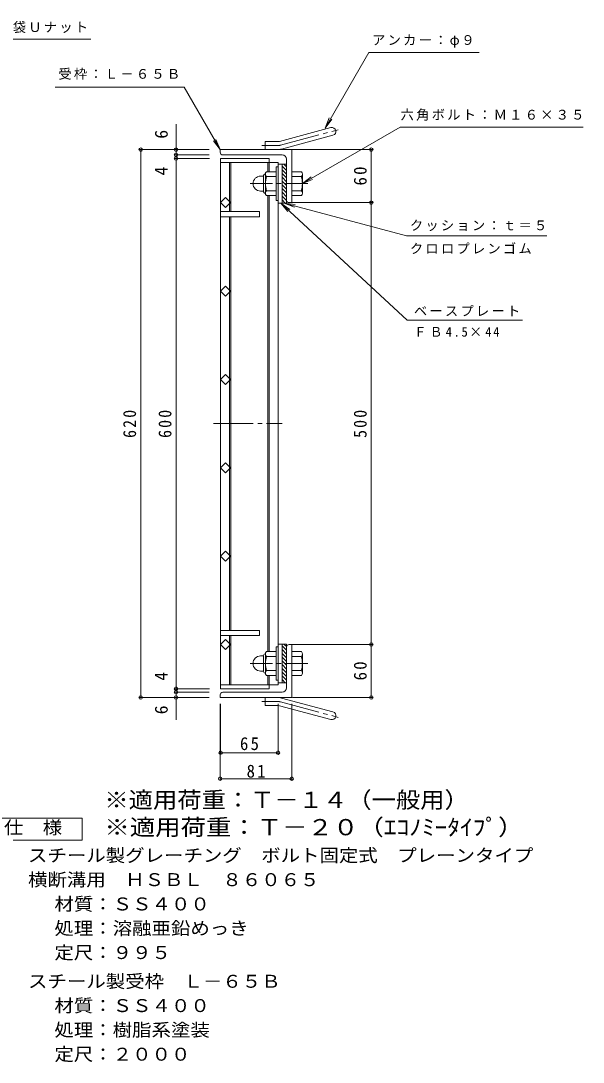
# Model space of a CAD drawing. Units: millimetres, scale not verified. Extents: x -929 to 914, y -686 to 675.
# Drawn here: x 278 to 914, y -578 to 600 of the extents above; entities that cross this region are included whole.
import ezdxf
from ezdxf.enums import TextEntityAlignment as Align

# ---------------------------------------------------------------- set-up
doc = ezdxf.new("R2010")
doc.units = ezdxf.units.MM
doc.header["$LTSCALE"] = 5
doc.header["$PDMODE"] = 32
doc.header["$PDSIZE"] = 4
doc.linetypes.add('CHAIN1', pattern=[8, 5, -1, 1, -1])
doc.linetypes.add('CHAIN2', pattern=[12, 9, -1, 1, -1])
for name, color, linetype, lineweight in [('0-1_躯体', 2, 'Continuous', 9), ('0-2_仕上', 3, 'Continuous', 9), ('0-4_その他', 7, 'Continuous', 9), ('0-5_寸法', 7, 'Continuous', 9), ('F-4_F-4ﾚｲﾔ', 2, 'Continuous', 9)]:
    doc.layers.add(name, color=color, linetype=linetype, lineweight=lineweight)
doc.layers.add('F-5_F-5ﾚｲﾔ', color=3, linetype='Continuous')
doc.styles.add('ＭＳ ゴシック', font='')
doc.styles.get('ＭＳ ゴシック').set_extended_font_data('MS Gothic')

msp = doc.modelspace()

# ---------------------------------------------------------------- linework, layer by layer
at = {"layer": '0-1_躯体'}
for p, q in [((570.75, 463.882), (628.941, 479.475)), ((554.605, 454.576), (554.605, 463.576)), ((568.42, 463.576), (554.605, 463.576)), ((573.079, 455.189), (631.27, 470.781)), ((584.605, 454.576), (503.605, 454.576)), ((503.605, 451.576), (503.605, 454.576)), ((573.605, 448.576), (506.605, 448.576)), ((584.605, 454.576), (584.605, 394.576)), ((573.605, 394.076), (573.605, 438.076)), ((578.605, 438.076), (573.605, 438.076)), ((578.605, 430.996), (573.605, 435.996)), ((578.605, 435.239), (575.768, 438.076)), ((578.605, 443.576), (578.605, 394.076)), ((549.295, 424.576), (552.805, 424.576)), ((552.805, 406.876), (552.805, 425.276)), ((554.605, 427.076), (554.805, 427.076)), ((554.805, 426.826), (554.805, 405.326)), ((566.805, 429.576), (555.844, 429.576)), ((566.805, 435.076), (566.805, 397.076)), ((569.105, 435.076), (566.805, 435.076)), ((578.605, 426.753), (573.605, 431.753)), ((578.605, 422.511), (573.605, 427.511)), ((584.605, 429.576), (595.567, 429.576)), ((596.805, 427.076), (596.605, 427.076)), ((596.605, 426.826), (596.605, 405.326)), ((566.805, 424.076), (555.844, 424.076)), ((578.605, 418.268), (573.605, 423.268)), ((578.605, 414.025), (573.605, 419.025)), ((578.605, 409.783), (573.605, 414.783)), ((584.605, 424.076), (595.567, 424.076)), ((549.305, 407.576), (552.805, 407.576)), ((554.605, 405.076), (554.805, 405.076)), ((566.805, 408.076), (555.844, 408.076)), ((566.805, 402.576), (555.844, 402.576)), ((578.605, 405.54), (573.605, 410.54)), ((578.605, 401.298), (573.605, 406.298)), ((578.605, 397.055), (573.605, 402.055)), ((584.605, 408.076), (595.567, 408.076)), ((584.605, 402.576), (595.567, 402.576)), ((596.805, 405.076), (596.605, 405.076)), ((569.105, 397.076), (566.805, 397.076)), ((577.342, 394.076), (573.605, 397.812)), ((578.605, 394.076), (573.605, 394.076)), ((581.605, 394.576), (584.605, 394.576)), ((573.605, -104.925), (573.605, -148.925)), ((578.605, -104.925), (573.605, -104.925)), ((578.605, -107.762), (575.768, -104.925)), ((578.605, -154.425), (578.605, -104.925)), ((581.605, -105.425), (584.605, -105.425)), ((584.605, -165.425), (584.605, -105.425)), ((552.805, -117.725), (552.805, -136.125)), ((554.605, -115.925), (554.805, -115.925)), ((554.805, -137.675), (554.805, -116.175)), ((566.805, -113.425), (555.844, -113.425)), ((566.805, -145.925), (566.805, -107.925)), ((569.105, -107.925), (566.805, -107.925)), ((578.605, -112.005), (573.605, -107.005)), ((578.605, -116.247), (573.605, -111.247)), ((578.605, -120.49), (573.605, -115.49)), ((584.605, -113.425), (595.567, -113.425)), ((596.805, -115.925), (596.605, -115.925)), ((596.605, -137.675), (596.605, -116.175)), ((549.305, -118.425), (552.805, -118.425)), ((566.805, -118.925), (555.844, -118.925)), ((578.605, -124.733), (573.605, -119.733)), ((578.605, -128.975), (573.605, -123.975)), ((578.605, -133.218), (573.605, -128.218)), ((584.605, -118.925), (595.567, -118.925)), ((549.295, -135.425), (552.805, -135.425)), ((554.605, -137.925), (554.805, -137.925)), ((566.805, -134.925), (555.844, -134.925)), ((566.805, -140.425), (555.844, -140.425)), ((578.605, -137.461), (573.605, -132.461)), ((578.605, -141.703), (573.605, -136.703)), ((578.605, -145.946), (573.605, -140.946)), ((584.605, -134.925), (595.567, -134.925)), ((584.605, -140.425), (595.567, -140.425)), ((596.805, -137.925), (596.605, -137.925)), ((569.105, -145.925), (566.805, -145.925)), ((577.342, -148.925), (573.605, -145.189)), ((578.605, -148.925), (573.605, -148.925)), ((503.605, -162.425), (503.605, -165.425)), ((573.605, -159.425), (506.605, -159.425)), ((584.605, -165.425), (503.605, -165.425)), ((554.605, -165.425), (554.605, -174.425)), ((568.42, -174.425), (554.605, -174.425)), ((570.75, -174.732), (628.941, -190.324)), ((573.079, -166.038), (631.27, -181.63))]:
    msp.add_line(p, q, dxfattribs=at)
at = {"layer": '0-1_躯体', "linetype": 'CHAIN2'}
for p, q in [((571.914, 459.536), (637.081, 476.997)), ((568.42, 459.076), (550.8, 459.076)), ((568.42, -169.925), (550.8, -169.925)), ((571.914, -170.385), (637.081, -187.846))]:
    msp.add_line(p, q, dxfattribs=at)
at = {"layer": '0-1_躯体', "linetype": 'CHAIN1'}
for p, q in [((602.658, 416.076), (537.504, 416.076)), ((602.658, -126.925), (537.504, -126.925))]:
    msp.add_line(p, q, dxfattribs=at)
at = {"layer": '0-1_躯体'}
for centre, radius, start, end in [((630.105, 475.128), 4.5, 285.00014, 104.99991), ((568.42, 472.576), 9, 270, 285.00002), ((506.605, 451.576), 3, 180, 270), ((568.42, 472.576), 18, 270, 285), ((573.605, 443.576), 5, 0, 90), ((549.295, 416.086), 8.49, 90, 180), ((554.605, 425.276), 1.8, 90, 180), ((558.965, 426.826), 4.16, 138.61835, 221.37988), ((592.445, 426.826), 4.16, 318.62012, 41.38165), ((549.305, 416.076), 8.5, 180, 270), ((578.805, 416.076), 24, 160.52881, 199.47119), ((572.605, 416.076), 24, 340.52881, 19.47119), ((554.605, 406.876), 1.8, 180, 270), ((558.965, 405.326), 4.16, 138.62012, 221.38165), ((592.445, 405.326), 4.16, 318.61835, 41.37988), ((581.605, 397.576), 3, 180, 270), ((581.605, -108.425), 3, 90, 180), ((554.605, -117.725), 1.8, 90, 180), ((558.965, -116.175), 4.16, 138.61835, 221.37988), ((592.445, -116.175), 4.16, 318.62012, 41.38165), ((549.305, -126.925), 8.5, 90, 180), ((549.295, -126.935), 8.49, 180, 270), ((578.805, -126.925), 24, 160.52881, 199.47119), ((572.605, -126.925), 24, 340.52881, 19.47119), ((554.605, -136.125), 1.8, 180, 270), ((558.965, -137.675), 4.16, 138.62012, 221.38165), ((592.445, -137.675), 4.16, 318.61835, 41.37988), ((506.605, -162.425), 3, 90, 180), ((573.605, -154.425), 5, 270, 0), ((568.42, -183.425), 18, 75, 90), ((568.42, -183.425), 9, 74.99998, 90), ((630.105, -185.977), 4.5, 255.00009, 74.99986)]:
    msp.add_arc(centre, radius, start, end, dxfattribs=at)
at = {"layer": '0-1_躯体', "linetype": 'CHAIN2'}
for centre, start, end in [((568.42, 472.576), 270, 284.99995), ((568.42, -183.425), 75.00005, 90)]:
    msp.add_arc(centre, 13.5, start, end, dxfattribs=at)
at = {"layer": '0-2_仕上'}
for p, q in [((504.105, -155.425), (504.105, 444.576)), ((504.105, 440.076), (569.105, 440.076)), ((514.105, 440.076), (514.105, 384.576)), ((515.605, 440.076), (515.605, 384.576)), ((557.605, 440.076), (557.605, 429.576)), ((559.105, 440.076), (559.105, 429.576)), ((569.105, -150.925), (569.105, 440.076)), ((573.605, 438.076), (569.105, 438.076)), ((557.605, 402.576), (557.605, -113.425)), ((559.105, -113.425), (559.105, 402.576)), ((504.105, 394.576), (509.762, 400.233)), ((509.762, 388.919), (504.105, 394.576)), ((509.762, 400.233), (515.419, 394.576)), ((515.419, 394.576), (509.762, 388.919)), ((573.605, 394.076), (569.105, 394.076)), ((504.105, 378.576), (548.105, 378.576)), ((514.105, -89.425), (514.105, 378.576)), ((515.605, 378.576), (515.605, -89.425)), ((509.762, 300.232), (504.105, 294.575)), ((515.419, 294.575), (509.762, 300.232)), ((504.105, 294.575), (509.762, 288.918)), ((509.762, 288.918), (515.419, 294.575)), ((509.762, 200.232), (504.105, 194.575)), ((504.105, 194.575), (509.762, 188.918)), ((515.419, 194.575), (509.762, 200.232)), ((509.762, 188.918), (515.419, 194.575)), ((509.762, 100.232), (504.105, 94.575)), ((504.105, 94.575), (509.762, 88.918)), ((515.419, 94.575), (509.762, 100.232)), ((509.762, 88.918), (515.419, 94.575)), ((509.762, 0.232), (504.105, -5.425)), ((515.419, -5.425), (509.762, 0.232)), ((504.105, -5.425), (509.762, -11.082)), ((509.762, -11.082), (515.419, -5.425)), ((504.105, -89.425), (548.105, -89.425)), ((509.762, -99.768), (504.105, -105.425)), ((504.105, -105.425), (509.762, -111.082)), ((515.419, -105.425), (509.762, -99.768)), ((509.762, -111.082), (515.419, -105.425)), ((514.105, -150.925), (514.105, -95.425)), ((515.605, -150.925), (515.605, -95.425)), ((573.605, -104.925), (569.105, -104.925)), ((557.605, -150.925), (557.605, -140.425)), ((559.105, -150.925), (559.105, -140.425)), ((504.105, -150.925), (569.105, -150.925)), ((573.605, -148.925), (569.105, -148.925))]:
    msp.add_line(p, q, dxfattribs=at)
at = {"layer": '0-2_仕上', "linetype": 'CHAIN2'}
msp.add_line((496.105, 144.575), (573.73, 144.575), dxfattribs=at)
at = {"layer": '0-2_仕上'}
for points in [[(504.105, 444.576), (559.105, 444.576), (559.105, 440.076)], [(504.105, 384.576), (548.105, 384.576), (548.105, 378.576)], [(504.105, -95.425), (548.105, -95.425), (548.105, -89.425)], [(504.105, -155.425), (559.105, -155.425), (559.105, -150.925)]]:
    msp.add_lwpolyline(points, dxfattribs=at)
at = {"layer": '0-4_その他'}
for p, q in [((453.605, -190.75), (453.605, 483.493)), ((491.105, 454.576), (412.105, 454.576)), ((413.605, -165.424), (413.605, 454.576)), ((491.105, 448.576), (452.105, 448.576)), ((582.106, 454.576), (676.105, 454.576)), ((674.605, -165.424), (674.605, 454.576)), ((491.605, 444.576), (452.105, 444.576)), ((582.106, 394.576), (676.105, 394.576)), ((583.559, -105.424), (676.105, -105.424)), ((491.605, -155.425), (452.105, -155.425)), ((491.105, -159.425), (452.105, -159.425)), ((491.105, -165.424), (412.105, -165.424)), ((503.605, -172.46), (503.605, -258.793)), ((504.105, -172.46), (504.105, -229.359)), ((569.105, -172.46), (569.105, -229.359)), ((584.605, -172.46), (584.605, -258.793)), ((585.424, -165.424), (676.105, -165.424)), ((504.105, -227.859), (569.105, -227.859)), ((503.605, -257.293), (584.605, -257.293))]:
    msp.add_line(p, q, dxfattribs=at)
for p in [(413.605, 454.576), (453.605, 454.576), (453.605, 448.576), (674.605, 454.576), (453.605, 444.576), (674.605, 394.576), (674.605, -105.424), (413.605, -165.424), (453.605, -155.425), (453.605, -159.425), (453.605, -165.424), (674.605, -165.424), (504.105, -227.859), (569.105, -227.859), (503.605, -257.293), (584.605, -257.293)]:
    msp.add_point(p, dxfattribs=at)
at = {"layer": '0-5_寸法'}
for p, q in [((316.939, 525.176), (462.845, 525.176)), ((503.605, 454.576), (462.845, 525.176)), ((622.355, 479.025), (627.139, 490.573)), ((622.355, 479.025), (629.965, 488.942)), ((503.605, 454.576), (495.996, 464.493)), ((503.605, 454.576), (498.822, 466.124)), ((596.605, 416.076), (606.522, 423.685)), ((596.605, 416.076), (608.154, 420.859)), ((572.262, 394.076), (580.239, 384.452)), ((576.096, 394.075), (588.489, 392.444)), ((576.096, 394.075), (587.645, 389.292)), ((715.182, 261.533), (845.747, 261.533))]:
    msp.add_line(p, q, dxfattribs=at)
for points in [[(68.655, 426.468), (157.064, 579.596), (357.294, 579.596)], [(622.355, 479.025), (671.748, 564.576), (796.818, 564.576)], [(596.605, 416.076), (707.161, 479.905), (914.491, 479.905)], [(715.182, 261.533), (572.262, 394.076), (582.458, 386.845)], [(576.096, 394.075), (714.597, 356.964), (873.375, 356.964)]]:
    msp.add_lwpolyline(points, dxfattribs=at)
at = {"layer": 'F-4_F-4ﾚｲﾔ'}
msp.add_lwpolyline([(235.018, -326.784), (235.018, -301.784), (347.518, -301.784), (347.518, -326.784)], close=True, dxfattribs=at)

# ---------------------------------------------------------------- texts
at = {"layer": '0-4_その他', "color": 2, "style": 'ＭＳ ゴシック'}
for s, p in [('6', (448.605, 466.918)), ('4', (448.605, 425.383)), ('4', (448.605, -146.355)), ('6', (448.605, -184.409))]:
    msp.add_text(s, height=14.66, rotation=90, dxfattribs=at).set_placement(p, align=Align.BOTTOM_LEFT)
at = {"layer": '0-4_その他', "color": 2, "char_height": 14.66, "attachment_point": 7, "rotation": 90, "style": 'ＭＳ ゴシック'}
for s, insert in [('\\T1.27;\\W0.95;60', (669.605, 413.951)), ('\\T1.27;\\W0.9;620', (408.605, 128.326)), ('\\T1.27;\\W0.9;600', (448.605, 128.326)), ('\\T1.27;\\W0.9;500', (669.605, 128.325)), ('\\T1.27;\\W0.95;60', (669.605, -146.049))]:
    msp.add_mtext(s, dxfattribs=dict(at, insert=insert))
at = {"layer": '0-4_その他', "color": 2, "char_height": 14.66, "attachment_point": 7, "style": 'ＭＳ ゴシック'}
for s, insert in [('\\T1.27;\\W0.95;65', (525.98, -225.116)), ('\\T1.27;\\W0.95;81', (533.48, -256.231))]:
    msp.add_mtext(s, dxfattribs=dict(at, insert=insert))
at = {"layer": '0-5_寸法', "char_height": 11, "attachment_point": 7, "style": 'ＭＳ ゴシック'}
for s, insert in [('\\T1.17;平座金，六角袋Ｕナット', (163.576, 586.049)), ('\\T1.17;アンカー：φ９', (675.552, 570.092)), ('\\T1.17;受枠：Ｌ－６５Ｂ', (320.389, 533.574)), ('\\T1.17;六角ボルト：Ｍ１６×３５', (707.883, 487.308)), ('\\T1.17;クッション：ｔ＝５', (718.375, 362.232)), ('\\T1.17;クロロプレンゴム', (718.375, 336.437)), ('\\T1.17;ベースプレート', (722.928, 265.959)), ('\\T1.26;\\W0.95;ＦＢ4.5×44', (722.928, 242.723))]:
    msp.add_mtext(s, dxfattribs=dict(at, insert=insert))
at = {"layer": 'F-4_F-4ﾚｲﾔ', "style": 'ＭＳ ゴシック', "width": 1.1}
for s, p in [('仕\u3000様', (258.768, -324.284)), ('スチール製グレーチング\u3000ボルト固定式\u3000プレーンタイプ', (286.063, -355.744)), ('横断溝用\u3000ＨＳＢＬ\u3000８６０６５', (286.063, -383.244)), ('材質：ＳＳ４００', (315.919, -410.744)), ('処理：溶融亜鉛めっき', (315.919, -438.244)), ('定尺：９９５', (315.919, -465.744)), ('スチール製受枠\u3000Ｌ－６５Ｂ', (286.063, -498.244)), ('材質：ＳＳ４００', (315.919, -525.744)), ('処理：樹脂系塗装', (315.919, -553.244)), ('定尺：２０００', (315.919, -580.744))]:
    msp.add_text(s, height=14.66, dxfattribs=at).set_placement(p, align=Align.BOTTOM_LEFT)
at = {"layer": 'F-5_F-5ﾚｲﾔ', "style": 'ＭＳ ゴシック'}
for s, width, p in [('※適用荷重：Ｔ－１４（一般用）', 1.1, (372.518, -295.881)), ('※適用荷重：Ｔ－２０（ｴｺﾉﾐｰﾀｲﾌﾟ）', 1.15, (372.518, -326.784))]:
    msp.add_text(s, height=18.33, dxfattribs=dict(at, width=width)).set_placement(p, align=Align.BOTTOM_LEFT)

doc.saveas('drawing.dxf')
